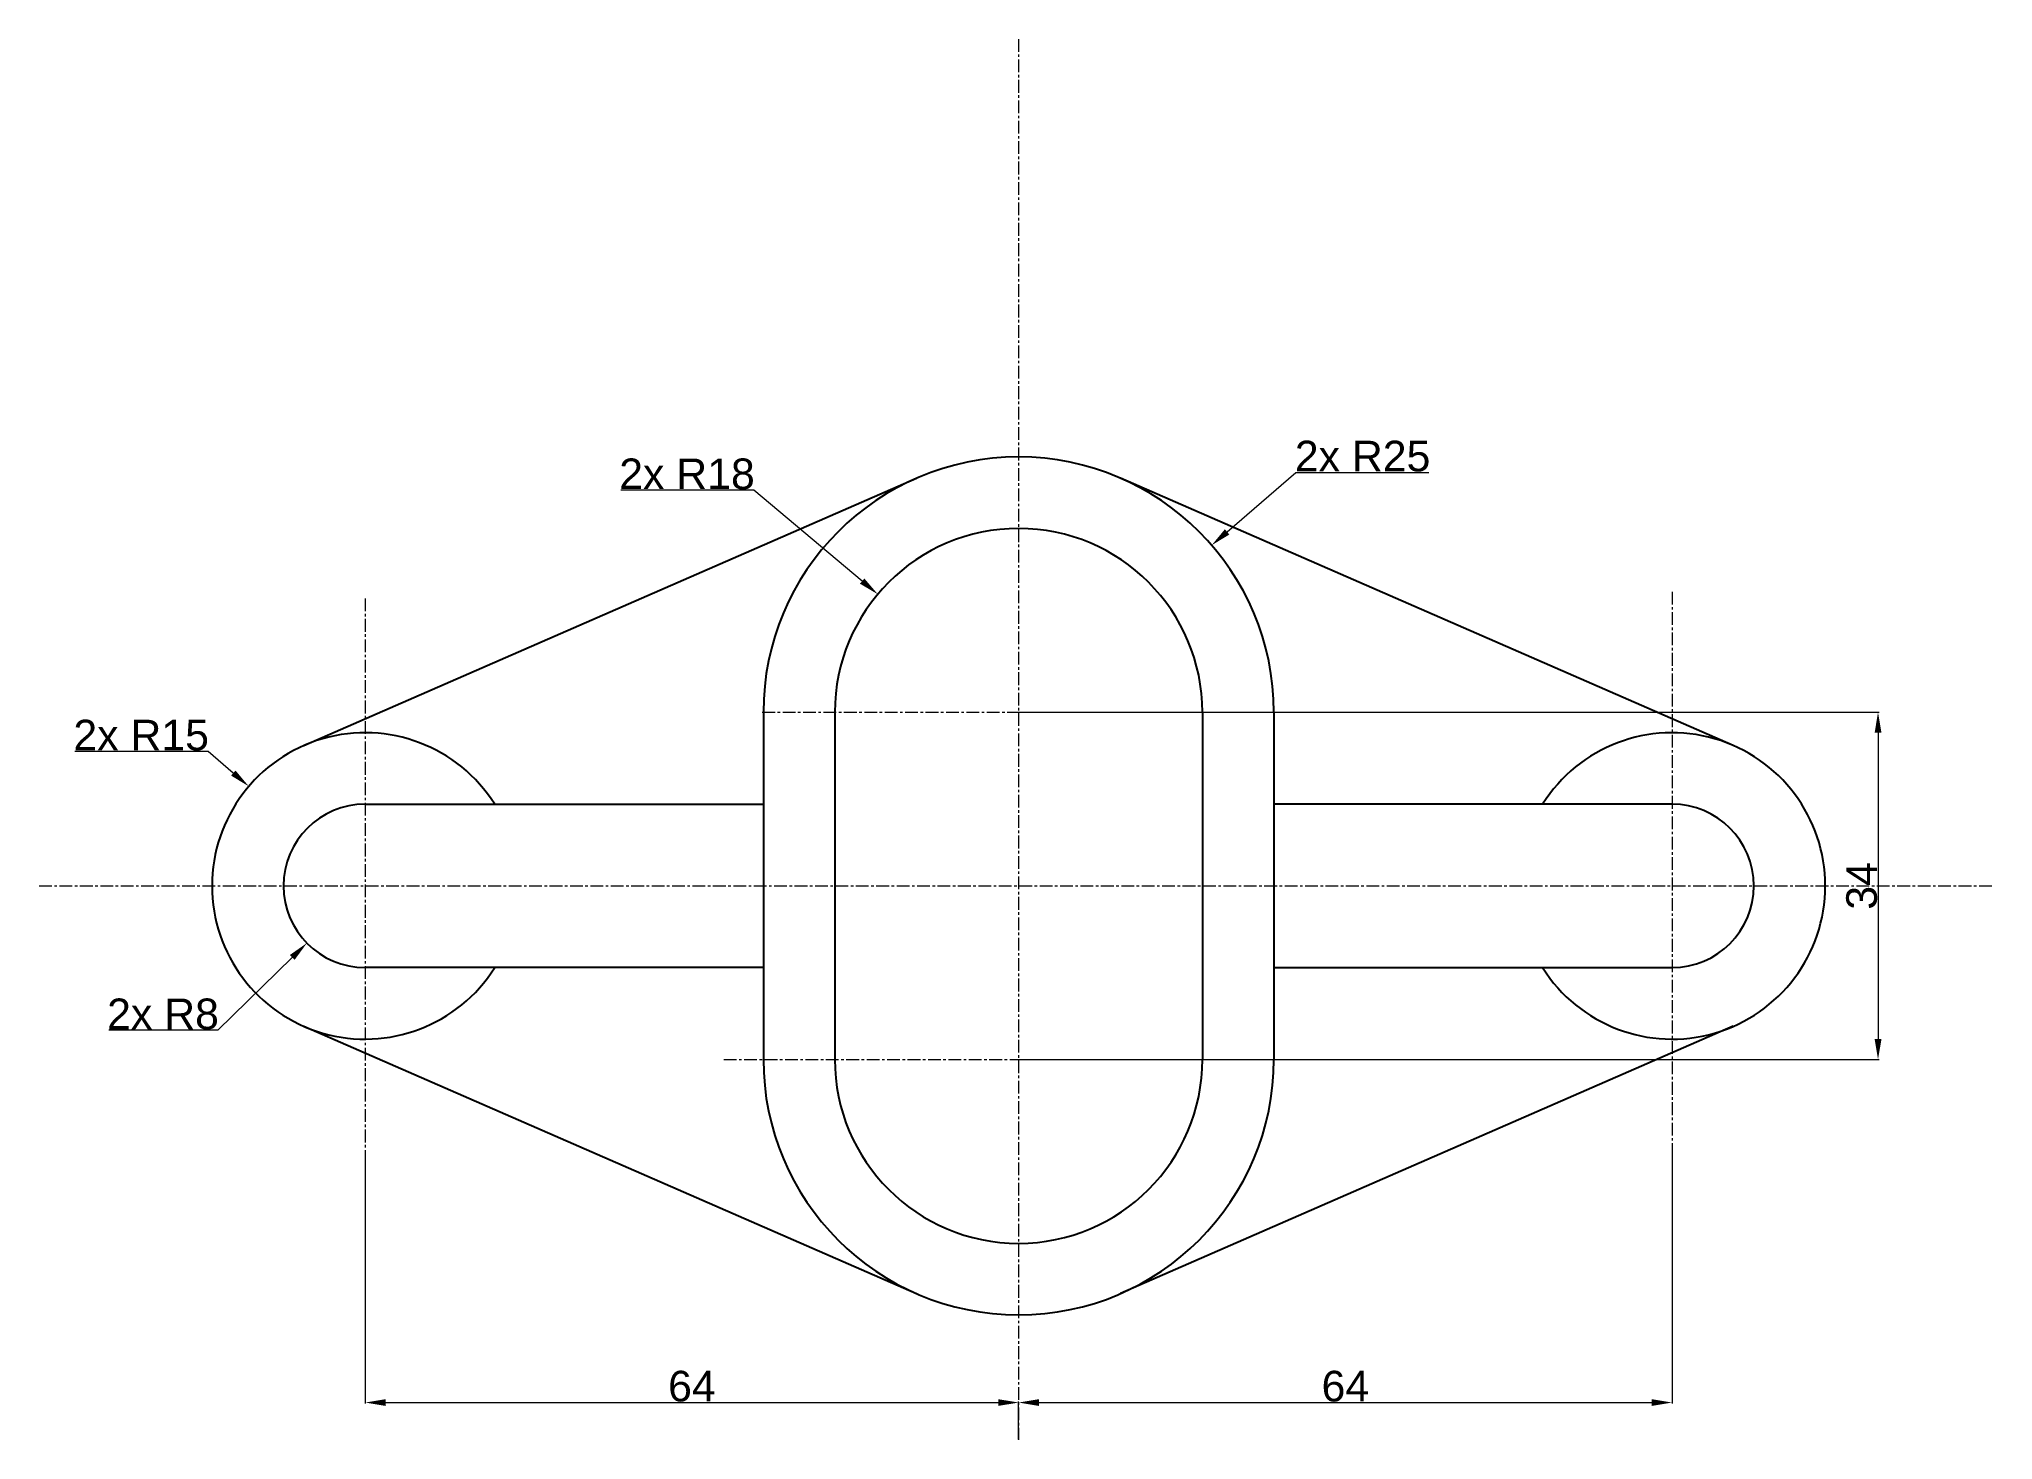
# Model space of a CAD drawing. Header units: millimetres. Extents: x -96 to 95, y -54 to 83.
import ezdxf

# ---------------------------------------------------------------- set-up
doc = ezdxf.new("R2010")
doc.units = ezdxf.units.MM
doc.header["$MEASUREMENT"] = 0
doc.linetypes.add('CENTER', pattern=[2, 1.25, -0.25, 0.25, -0.25])
doc.layers.add('AM_5', color=3, linetype='Continuous', lineweight=15)
doc.layers.add('AM_7', color=4, linetype='CENTER', lineweight=15)
doc.styles.get("Standard").update_dxf_attribs({"font": 'arial.ttf'})
doc.dimstyles.new('AM_ANSI$0', dxfattribs={"dimtxt": 3, "dimasz": 2, "dimexe": 0.1, "dimexo": 0.05, "dimgap": 0.06, "dimtad": 1, "dimtoh": 1, "dimzin": 9, "dimdsep": 46, "dimtxsty": 'Standard', "dimcen": 0, "dimclrd": 256, "dimclre": 256, "dimclrt": 2, "dimadec": 0, "dimazin": 2, "dimtp": 0.1, "dimtm": 0.1, "dimtfac": 0.71, "dimtofl": 0, "dimtmove": 0, "dimatfit": 3, "dimfxl": 1, "dimtolj": 1, "dimtzin": 7, "dimlwd": -1, "dimlwe": -1, "dimarcsym": 1})
doc.dimstyles.new('AM_ANSI$4', dxfattribs={"dimtxt": 3, "dimasz": 2, "dimexe": 0.1, "dimexo": 0.05, "dimgap": 0.06, "dimtad": 1, "dimtoh": 1, "dimzin": 9, "dimdsep": 46, "dimtxsty": 'Standard', "dimcen": 0, "dimclrd": 256, "dimclre": 256, "dimclrt": 2, "dimadec": 0, "dimazin": 2, "dimtp": 0.1, "dimtm": 0.1, "dimtfac": 0.71, "dimtofl": 0, "dimtmove": 0, "dimatfit": 0, "dimfxl": 1, "dimtolj": 1, "dimtzin": 7, "dimlwd": -1, "dimlwe": -1, "dimarcsym": 1})

# ---------------------------------------------------------------- blocks, each defined once
blk = doc.blocks.new('*D5')
at = {"layer": 'AM_5', "transparency": 16777216}
for p, q in [((20.42, 34.67), (27.14, 40.48)), ((27.14, 40.48), (40.18, 40.48))]:
    blk.add_line(p, q, dxfattribs=at)
blk.add_solid([(20.2, 34.92), (20.64, 34.41), (18.91, 33.36)], dxfattribs=at)
at = {"layer": 'Defpoints', "color": 0, "transparency": 16777216}
for p in [(18.91, 33.36), (0, 17)]:
    blk.add_point(p, dxfattribs=at)
at = {"layer": 'AM_5', "color": 2, "transparency": 16777216, "insert": (33.69, 42.07), "char_height": 3, "attachment_point": 5}
blk.add_mtext('\\A1;2x R25', dxfattribs=at)
blk = doc.blocks.new('*D6')
at = {"layer": 'AM_5', "transparency": 16777216}
for p, q in [((-25.93, 38.74), (-38.96, 38.74)), ((-15.33, 29.85), (-25.93, 38.74))]:
    blk.add_line(p, q, dxfattribs=at)
blk.add_solid([(-15.11, 30.1), (-15.54, 29.59), (-13.79, 28.56)], dxfattribs=at)
at = {"layer": 'Defpoints', "color": 0, "transparency": 16777216}
for p in [(-13.79, 28.56), (0, 17)]:
    blk.add_point(p, dxfattribs=at)
at = {"layer": 'AM_5', "color": 2, "transparency": 16777216, "insert": (-32.48, 40.33), "char_height": 3, "attachment_point": 5}
blk.add_mtext('\\A1;2x R18', dxfattribs=at)
blk = doc.blocks.new('*D7')
at = {"layer": 'AM_5', "transparency": 16777216}
for p, q in [((-79.38, 13.16), (-92.43, 13.16)), ((-76.92, 11.05), (-79.38, 13.16))]:
    blk.add_line(p, q, dxfattribs=at)
blk.add_solid([(-76.7, 11.3), (-77.13, 10.8), (-75.4, 9.75)], dxfattribs=at)
at = {"layer": 'Defpoints', "color": 0, "transparency": 16777216}
for p in [(-75.4, 9.75), (-64, 0)]:
    blk.add_point(p, dxfattribs=at)
at = {"layer": 'AM_5', "color": 2, "transparency": 16777216, "insert": (-85.94, 14.75), "char_height": 3, "attachment_point": 5}
blk.add_mtext('\\A1;2x R15', dxfattribs=at)
blk = doc.blocks.new('*D8')
at = {"layer": 'AM_5', "transparency": 16777216}
for p, q in [((-71.14, -7), (-78.42, -14.14)), ((-78.42, -14.14), (-89.12, -14.14))]:
    blk.add_line(p, q, dxfattribs=at)
blk.add_solid([(-71.37, -6.76), (-70.91, -7.24), (-69.71, -5.6)], dxfattribs=at)
at = {"layer": 'Defpoints', "color": 0, "transparency": 16777216}
for p in [(-64, 0), (-69.71, -5.6)]:
    blk.add_point(p, dxfattribs=at)
at = {"layer": 'AM_5', "color": 2, "transparency": 16777216, "insert": (-83.8, -12.55), "char_height": 3, "attachment_point": 5}
blk.add_mtext('\\A1;2x R8', dxfattribs=at)
blk = doc.blocks.new('*D9')
at = {"layer": 'AM_5', "transparency": 16777216}
for p, q in [((-64, -26.11), (-64, -50.69)), ((-62, -50.59), (-2, -50.59)), ((0, -54.2), (0, -50.49))]:
    blk.add_line(p, q, dxfattribs=at)
for points in [[(-62, -50.26), (-62, -50.92), (-64, -50.59)], [(-2, -50.26), (-2, -50.92), (0, -50.59)]]:
    blk.add_solid(points, dxfattribs=at)
at = {"layer": 'Defpoints', "color": 0, "transparency": 16777216}
for p in [(-64, -26.06), (0, -50.59), (0, -54.25)]:
    blk.add_point(p, dxfattribs=at)
at = {"layer": 'AM_5', "color": 2, "transparency": 16777216, "insert": (-32, -49), "char_height": 3, "attachment_point": 5}
blk.add_mtext('\\A1;64', dxfattribs=at)
blk = doc.blocks.new('*D10')
at = {"layer": 'AM_5', "transparency": 16777216}
for p, q in [((64, -25.98), (64, -50.69)), ((0, -50.54), (0, -50.49)), ((2, -50.59), (62, -50.59))]:
    blk.add_line(p, q, dxfattribs=at)
for points in [[(2, -50.26), (2, -50.92), (0, -50.59)], [(62, -50.26), (62, -50.92), (64, -50.59)]]:
    blk.add_solid(points, dxfattribs=at)
at = {"layer": 'Defpoints', "color": 0, "transparency": 16777216}
for p in [(64, -25.93), (0, -50.59), (64, -50.59)]:
    blk.add_point(p, dxfattribs=at)
at = {"layer": 'AM_5', "color": 2, "transparency": 16777216, "insert": (32, -49), "char_height": 3, "attachment_point": 5}
blk.add_mtext('\\A1;64', dxfattribs=at)
blk = doc.blocks.new('*D11')
at = {"layer": 'AM_5', "transparency": 16777216}
for p, q in [((0.05, 17), (84.27, 17)), ((84.17, 15), (84.17, -15)), ((0.05, -17), (84.27, -17))]:
    blk.add_line(p, q, dxfattribs=at)
for points in [[(83.84, 15), (84.51, 15), (84.17, 17)], [(83.84, -15), (84.51, -15), (84.17, -17)]]:
    blk.add_solid(points, dxfattribs=at)
at = {"layer": 'Defpoints', "color": 0, "transparency": 16777216}
for p in [(0, 17), (0, -17), (84.17, -17)]:
    blk.add_point(p, dxfattribs=at)
at = {"layer": 'AM_5', "color": 2, "transparency": 16777216, "insert": (82.58, 0), "char_height": 3, "attachment_point": 5, "rotation": 90}
blk.add_mtext('\\A1;34', dxfattribs=at)

msp = doc.modelspace()

# ---------------------------------------------------------------- linework, layer by layer
for p, q in [((-69.996, 13.749), (-9.993, 39.916)), ((69.996, 13.749), (9.993, 39.916)), ((-25, 17), (-25, -17)), ((-18, 17), (-18, -17)), ((18, 17), (18, -17)), ((25, 17), (25, -17)), ((-64, 8), (-25, 8)), ((64, 8), (25, 8)), ((-25, -8), (-64, -8)), ((25, -8), (64, -8)), ((-69.996, -13.749), (-9.993, -39.916)), ((69.996, -13.749), (9.993, -39.916))]:
    msp.add_line(p, q)
for centre, radius, start, end in [((0, 17), 25, 0, 180), ((0, 17), 18, 0, 180), ((-64, 0), 15, 32.23095, 327.76905), ((64, 0), 15, 212.23095, 147.76905), ((-64, 0), 8, 90, 270), ((64, 0), 8, 270, 90), ((0, -17), 25, 180, 0), ((0, -17), 18, 180, 0)]:
    msp.add_arc(centre, radius, start, end)
at = {"layer": 'AM_7'}
for p, q in [((0, 82.922), (0, -54.248)), ((64, 28.808), (64, -25.929)), ((-64, 28.14), (-64, -26.063)), ((-25.11, 17), (25.11, 17)), ((-95.939, 0), (95.424, 0)), ((-28.876, -17), (32.727, -17))]:
    msp.add_line(p, q, dxfattribs=at)

# ---------------------------------------------------------------- dimensions: what is measured, and where the dimension line sits
at = {"layer": 'AM_5'}
for center, mpoint, picture, middle in [((0, 17), (18.905, 33.358), '*D5', (33.69, 40.479)), ((0, 17), (-13.794, 28.564), '*D6', (-32.478, 38.739)), ((-64, 0), (-75.398, 9.751), '*D7', (-85.939, 13.161)), ((-64, 0), (-69.711, -5.602), '*D8', (-83.796, -14.141))]:
    dim = msp.add_radius_dim(center=center, mpoint=mpoint, text='2x <>', dimstyle='AM_ANSI$4', override={"dimpost": ''}, dxfattribs=at)
    dim.commit()
    dim.dimension.update_dxf_attribs({"geometry": picture, "text_midpoint": middle, "dimtype": 164})
for base, p1, p2, angle, picture, middle in [((84.173, -17), (0, 17), (0, -17), 90, '*D11', (82.58, 0)), ((0, -50.591), (-64, -26.063), (0, -54.248), 0, '*D9', (-32, -48.999))]:
    dim = msp.add_linear_dim(base=base, p1=p1, p2=p2, angle=angle, dimstyle='AM_ANSI$0', override={"dimpost": ''}, dxfattribs=at)
    dim.commit()
    dim.dimension.update_dxf_attribs({"geometry": picture, "text_midpoint": middle})
dim = msp.add_linear_dim(base=(64, -50.591), p1=(0, -50.591), p2=(64, -25.929), angle=0, dimstyle='AM_ANSI$0', dxfattribs=at)
dim.commit()
dim.dimension.update_dxf_attribs({"geometry": '*D10', "text_midpoint": (32, -48.999)})

doc.saveas('drawing.dxf')
